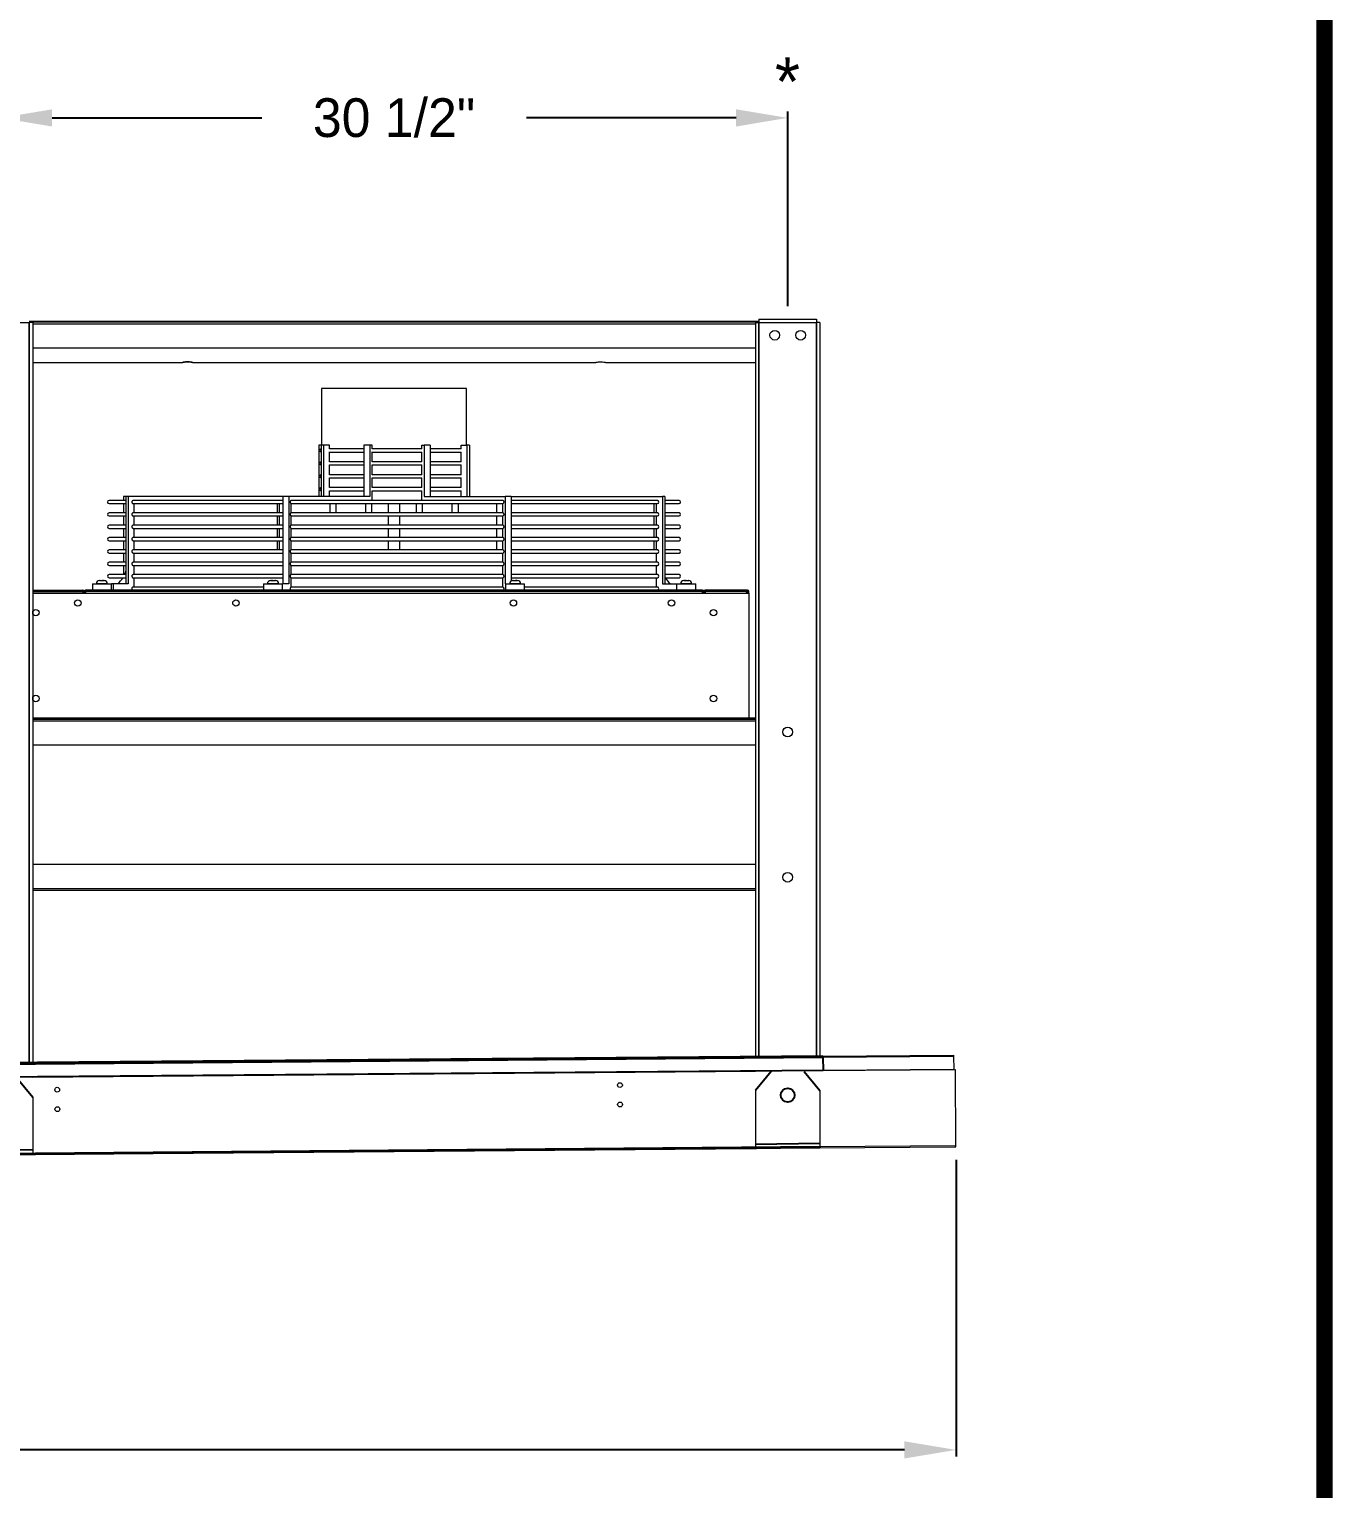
# Model space of a CAD drawing. Extents: x 6 to 271, y -23 to 146.
# Drawn here: x 216.8 to 267.3, y 36.9 to 93.5 of the extents above; entities that cross this region are included whole.
import ezdxf
from ezdxf.enums import TextEntityAlignment as Align

# ---------------------------------------------------------------- set-up
doc = ezdxf.new("R2010")
doc.units = 0
doc.header["$MEASUREMENT"] = 0
doc.layers.get('0').update_dxf_attribs({"linetype": 'CONTINUOUS'})
doc.layers.get('Defpoints').update_dxf_attribs({"linetype": 'CONTINUOUS'})
doc.dimstyles.get("Standard").update_dxf_attribs({"dimtxt": 1.5, "dimasz": 2, "dimexe": 0.25, "dimexo": 0.5, "dimgap": 0.75, "dimtad": 0, "dimtih": 1, "dimtoh": 1, "dimdec": 4, "dimzin": 0, "dimdsep": 46, "dimlunit": 5, "dimtxsty": 'STANDARD', "dimcen": 0.125, "dimclrd": 1, "dimclre": 1, "dimclrt": 1, "dimadec": 0, "dimazin": 0, "dimtfac": 1, "dimtdec": 4, "dimtofl": 0, "dimtmove": 0, "dimatfit": 3, "dimfxl": 1, "dimfrac": 2, "dimtolj": 1, "dimtzin": 0, "dimarcsym": 0})

# ---------------------------------------------------------------- blocks, each defined once
blk = doc.blocks.new('*D32')
at = {"color": 7, "lineweight": -2}
for p, q in [((215.707, 82.761), (215.707, 90.306)), ((217.707, 90.056), (225.832, 90.056)), ((244.207, 90.056), (236.082, 90.056)), ((246.207, 82.761), (246.207, 90.306))]:
    blk.add_line(p, q, dxfattribs=at)
at = {"color": 7}
for points in [[(217.707, 90.389), (217.707, 89.722), (215.707, 90.056)], [(244.207, 90.389), (244.207, 89.722), (246.207, 90.056)]]:
    blk.add_solid(points, dxfattribs=at)
at = {"layer": 'Defpoints', "color": 0}
for p in [(246.207, 90.056), (215.707, 82.261), (246.207, 82.261)]:
    blk.add_point(p, dxfattribs=at)
at = {"color": 7, "insert": (230.957, 90.056), "char_height": 1.5, "attachment_point": 5}
blk.add_mtext('\\A1;30 1/2"', dxfattribs=at)
blk = doc.blocks.new('*D34')
at = {"color": 7, "lineweight": -2}
for p, q in [((252.728, 49.69), (252.728, 38.199)), ((117.732, 48.574), (117.732, 38.199)), ((119.732, 38.449), (182.23, 38.449)), ((250.728, 38.449), (188.23, 38.449))]:
    blk.add_line(p, q, dxfattribs=at)
at = {"color": 7}
for points in [[(119.732, 38.783), (119.732, 38.116), (117.732, 38.449)], [(250.728, 38.783), (250.728, 38.116), (252.728, 38.449)]]:
    blk.add_solid(points, dxfattribs=at)
at = {"layer": 'Defpoints', "color": 0}
for p in [(252.728, 50.19), (117.732, 49.074), (252.728, 38.449)]:
    blk.add_point(p, dxfattribs=at)
at = {"color": 7, "insert": (185.23, 38.449), "char_height": 1.5, "attachment_point": 5}
blk.add_mtext('\\A1;135"', dxfattribs=at)

msp = doc.modelspace()

# ---------------------------------------------------------------- linework, layer by layer
at = {"color": 0, "linetype": 'Continuous', "lineweight": 15}
for p, q in [((214.5926, 82.12577), (216.8216, 82.12577)), ((216.8216, 82.17748), (245.0926, 82.17748)), ((216.8216, 82.12577), (216.8216, 82.12677)), ((216.8226, 82.12577), (216.8216, 82.12577)), ((216.8216, 53.45007), (216.8216, 82.12577)), ((216.9571, 82.12577), (216.8226, 82.12577)), ((216.8226, 82.12577), (216.8226, 53.45008)), ((216.9571, 82.12577), (216.9571, 53.45119)), ((216.9571, 82.07277), (244.9571, 82.07277)), ((244.9571, 82.12577), (245.0916, 82.12577)), ((244.9571, 82.12577), (244.9571, 53.68261)), ((245.0916, 82.12577), (245.0916, 53.68372)), ((245.0926, 82.12577), (245.0916, 82.12577)), ((245.0926, 82.26127), (245.0926, 82.12677)), ((245.0926, 82.26127), (247.3216, 82.26127)), ((245.0926, 82.12677), (247.3216, 82.12677)), ((245.0926, 82.12577), (245.0926, 82.12677)), ((245.0926, 82.12577), (247.3216, 82.12577)), ((245.0926, 53.68373), (245.0926, 82.12577)), ((247.3216, 82.26127), (247.3216, 82.12677)), ((247.3216, 82.12577), (247.3216, 82.12677)), ((247.3216, 53.70215), (247.3216, 82.12577)), ((247.3226, 82.12577), (247.3216, 82.12577)), ((247.4571, 82.12577), (247.3226, 82.12577)), ((247.3226, 82.12577), (247.3226, 53.70216)), ((247.4571, 82.12577), (247.4571, 53.70327)), ((216.9571, 81.14402), (244.9571, 81.14402)), ((216.9571, 80.58194), (222.7696, 80.58194)), ((223.1446, 80.58194), (238.7696, 80.58194)), ((239.14459, 80.58194), (244.9571, 80.58194)), ((232.03339, 79.57227), (228.1446, 79.57227)), ((233.7696, 79.57227), (232.03339, 79.57227)), ((228.03988, 77.38127), (228.03988, 75.38627)), ((228.13326, 77.38127), (228.03988, 77.38127)), ((228.22663, 77.38127), (228.13326, 77.38127)), ((228.13326, 77.38127), (228.13326, 75.38627)), ((228.22663, 77.38127), (228.22663, 75.38627)), ((228.45206, 77.38127), (228.22663, 77.38127)), ((228.45206, 77.23045), (228.45206, 77.38127)), ((229.78743, 77.23139), (228.45206, 77.23139)), ((228.45206, 76.73045), (228.45206, 77.11232)), ((228.45206, 77.11139), (229.78743, 77.11139)), ((230.01285, 77.38127), (229.78743, 77.38127)), ((229.78743, 77.38127), (229.78743, 75.38627)), ((230.01285, 77.38127), (230.01285, 75.38627)), ((230.10623, 77.38127), (230.01285, 77.38127)), ((230.10623, 77.23045), (230.10623, 77.38127)), ((232.03339, 77.23139), (230.10623, 77.23139)), ((230.10623, 76.73045), (230.10623, 77.11232)), ((230.10623, 77.11139), (232.03339, 77.11139)), ((232.03339, 77.23139), (232.03339, 77.38127)), ((232.03339, 77.38127), (232.12677, 77.38127)), ((232.03339, 76.73138), (232.03339, 77.11139)), ((232.12677, 77.38127), (232.12677, 75.38627)), ((232.3522, 77.38127), (232.12677, 77.38127)), ((232.3522, 77.38127), (232.3522, 75.38627)), ((233.55551, 77.23139), (232.3522, 77.23139)), ((232.3522, 77.11139), (233.55551, 77.11139)), ((233.55551, 77.23139), (233.55551, 77.38127)), ((233.55551, 77.38127), (233.78094, 77.38127)), ((233.55551, 76.73138), (233.55551, 77.11139)), ((233.78094, 77.38127), (233.78094, 75.38627)), ((233.87431, 77.38127), (233.78094, 77.38127)), ((233.87431, 77.38127), (233.87431, 75.38627)), ((229.78743, 76.73138), (228.45206, 76.73138)), ((228.45206, 76.23045), (228.45206, 76.61232)), ((228.45206, 76.61138), (229.78743, 76.61138)), ((232.03339, 76.73138), (230.10623, 76.73138)), ((230.10623, 76.23045), (230.10623, 76.61232)), ((230.10623, 76.61138), (232.03339, 76.61138)), ((232.03339, 76.23138), (232.03339, 76.61138)), ((233.55551, 76.73138), (232.3522, 76.73138)), ((232.3522, 76.61138), (233.55551, 76.61138)), ((233.55551, 76.23138), (233.55551, 76.61138)), ((229.78743, 76.23138), (228.45206, 76.23138)), ((228.45206, 75.73045), (228.45206, 76.11232)), ((228.45206, 76.11138), (229.78743, 76.11138)), ((232.03339, 76.23138), (230.10623, 76.23138)), ((230.10623, 75.73045), (230.10623, 76.11232)), ((230.10623, 76.11138), (232.03339, 76.11138)), ((232.03339, 75.73139), (232.03339, 76.11138)), ((233.55551, 76.23138), (232.3522, 76.23138)), ((232.3522, 76.11138), (233.55551, 76.11138)), ((233.55551, 75.73139), (233.55551, 76.11138)), ((220.56345, 75.23138), (219.91698, 75.23138)), ((220.47008, 75.38627), (220.47008, 75.23138)), ((220.56345, 75.38627), (220.47008, 75.38627)), ((220.65683, 75.38627), (220.56345, 75.38627)), ((220.56345, 75.38627), (220.56345, 72.00527)), ((220.65683, 75.38627), (220.65683, 72.00527)), ((226.65191, 75.38627), (220.65683, 75.38627)), ((226.65191, 75.23138), (220.8533, 75.23138)), ((226.87733, 75.38627), (226.65191, 75.38627)), ((226.65191, 75.38627), (226.65191, 72.00527)), ((226.87733, 75.38627), (226.87733, 72.00527)), ((230.01285, 75.38627), (226.87733, 75.38627)), ((235.18197, 75.23138), (226.95881, 75.23138)), ((229.78743, 75.73139), (228.45206, 75.73139)), ((228.45206, 75.38627), (228.45206, 75.61232)), ((228.45206, 75.61138), (229.78743, 75.61138)), ((232.03339, 75.73139), (230.10623, 75.73139)), ((230.10623, 75.23138), (230.10623, 75.61232)), ((230.10623, 75.61138), (232.03339, 75.61138)), ((232.03339, 75.23138), (232.03339, 75.61138)), ((232.12677, 75.38627), (235.26229, 75.38627)), ((233.55551, 75.73139), (232.3522, 75.73139)), ((232.3522, 75.61138), (233.55551, 75.61138)), ((233.55551, 75.38627), (233.55551, 75.61138)), ((235.26229, 75.38627), (235.26229, 72.00527)), ((235.48771, 75.38627), (235.26229, 75.38627)), ((235.48771, 75.38627), (235.48771, 72.11336)), ((235.48771, 75.38627), (241.35074, 75.38627)), ((241.15683, 75.23138), (235.48771, 75.23138)), ((241.35074, 75.38627), (241.35074, 72.00527)), ((241.44412, 75.38627), (241.35074, 75.38627)), ((241.44412, 75.38627), (241.44412, 72.00527)), ((241.99721, 75.23138), (241.44412, 75.23138)), ((219.91698, 75.11138), (220.56345, 75.11138)), ((220.56345, 74.75272), (219.91698, 74.75272)), ((220.47008, 75.11138), (220.47008, 74.75272)), ((220.85323, 75.11138), (226.65191, 75.11138)), ((226.65191, 74.75272), (220.8533, 74.75272)), ((220.88225, 74.75272), (220.88225, 75.11138)), ((226.42648, 75.11138), (226.42648, 74.75272)), ((226.51986, 74.75272), (226.51986, 75.11138)), ((226.95869, 75.11138), (235.18197, 75.11138)), ((235.18197, 74.75272), (226.95881, 74.75272)), ((226.97071, 74.75272), (226.97071, 75.11138)), ((234.94349, 74.75272), (234.94349, 75.11138)), ((235.16891, 74.75272), (235.16891, 75.11138)), ((235.48771, 75.11138), (241.15683, 75.11138)), ((241.15683, 74.75272), (235.48771, 74.75272)), ((241.03194, 74.75272), (241.03194, 75.11138)), ((241.12531, 74.75272), (241.12531, 75.11138)), ((241.44412, 75.11138), (241.99721, 75.11138)), ((241.99721, 74.75272), (241.44412, 74.75272)), ((219.91698, 74.63272), (220.56345, 74.63272)), ((220.56345, 74.27405), (219.91698, 74.27405)), ((219.91698, 74.15405), (220.56345, 74.15405)), ((220.47008, 74.63272), (220.47008, 74.27405)), ((220.47008, 74.15405), (220.47008, 73.79539)), ((220.85323, 74.63272), (226.65191, 74.63272)), ((220.85323, 74.15405), (226.65191, 74.15405)), ((226.65191, 74.27405), (220.8533, 74.27405)), ((220.88225, 74.27405), (220.88225, 74.63272)), ((220.88225, 73.79539), (220.88225, 74.15405)), ((226.42648, 74.63272), (226.42648, 74.27405)), ((226.42648, 74.15405), (226.42648, 73.79539)), ((226.51986, 74.27405), (226.51986, 74.63272)), ((226.51986, 73.79539), (226.51986, 74.15405)), ((226.95869, 74.63272), (235.18197, 74.63272)), ((226.95869, 74.15405), (235.18197, 74.15405)), ((235.18197, 74.27405), (226.95882, 74.27405)), ((226.97071, 74.27405), (226.97071, 74.63272)), ((226.97071, 73.79539), (226.97071, 74.15405)), ((234.94349, 74.27405), (234.94349, 74.63272)), ((234.94349, 73.79539), (234.94349, 74.15405)), ((235.16891, 74.27405), (235.16891, 74.63272)), ((235.16891, 73.79539), (235.16891, 74.15405)), ((235.48771, 74.63272), (241.15683, 74.63272)), ((241.15683, 74.27405), (235.48771, 74.27405)), ((235.48771, 74.15405), (241.15683, 74.15405)), ((241.03194, 74.27405), (241.03194, 74.63272)), ((241.03194, 73.79539), (241.03194, 74.15405)), ((241.12531, 74.27405), (241.12531, 74.63272)), ((241.12531, 73.79539), (241.12531, 74.15405)), ((241.44412, 74.63272), (241.99721, 74.63272)), ((241.99721, 74.27405), (241.44412, 74.27405)), ((241.44412, 74.15405), (241.99721, 74.15405)), ((220.56345, 73.79539), (219.91698, 73.79539)), ((219.91698, 73.67539), (220.56345, 73.67539)), ((220.47008, 73.67539), (220.47008, 73.31672)), ((220.85323, 73.67539), (226.65191, 73.67539)), ((226.65191, 73.79539), (220.8533, 73.79539)), ((220.88225, 73.31672), (220.88225, 73.67539)), ((226.42648, 73.67539), (226.42648, 73.31672)), ((226.51986, 73.31672), (226.51986, 73.67539)), ((226.95869, 73.67539), (235.18197, 73.67539)), ((235.18197, 73.79539), (226.95882, 73.79539)), ((226.97071, 73.31672), (226.97071, 73.67539)), ((234.94349, 73.31672), (234.94349, 73.67539)), ((235.16891, 73.31672), (235.16891, 73.67539)), ((241.15683, 73.79539), (235.48771, 73.79539)), ((235.48771, 73.67539), (241.15683, 73.67539)), ((241.03194, 73.31672), (241.03194, 73.67539)), ((241.12531, 73.31672), (241.12531, 73.67539)), ((241.99721, 73.79539), (241.44412, 73.79539)), ((241.44412, 73.67539), (241.99721, 73.67539)), ((220.56345, 73.31672), (219.91698, 73.31672)), ((219.91698, 73.19672), (220.56345, 73.19672)), ((220.47008, 73.19672), (220.47008, 72.83806)), ((220.85323, 73.19672), (226.65191, 73.19672)), ((226.65191, 73.31672), (220.8533, 73.31672)), ((220.88225, 72.83806), (220.88225, 73.19672)), ((226.95869, 73.19672), (235.18197, 73.19672)), ((235.18197, 73.31672), (226.95882, 73.31672)), ((226.97071, 72.83806), (226.97071, 73.19672)), ((235.16891, 72.83806), (235.16891, 73.19672)), ((241.15683, 73.31672), (235.48771, 73.31672)), ((235.48771, 73.19672), (241.15683, 73.19672)), ((241.12531, 72.83806), (241.12531, 73.19672)), ((241.99721, 73.31672), (241.44412, 73.31672)), ((241.44412, 73.19672), (241.99721, 73.19672)), ((220.56345, 72.83806), (219.91698, 72.83806)), ((219.91698, 72.71806), (220.56345, 72.71806)), ((220.47008, 72.71806), (220.47008, 72.35939)), ((220.85323, 72.71806), (226.65191, 72.71806)), ((226.65191, 72.83806), (220.8533, 72.83806)), ((220.88225, 72.35939), (220.88225, 72.71806)), ((226.95869, 72.71806), (235.18197, 72.71806)), ((235.18197, 72.83806), (226.95881, 72.83806)), ((226.97071, 72.35939), (226.97071, 72.71806)), ((235.16891, 72.35939), (235.16891, 72.71806)), ((241.15683, 72.83806), (235.48771, 72.83806)), ((235.48771, 72.71806), (241.15683, 72.71806)), ((241.12531, 72.35939), (241.12531, 72.71806)), ((241.99721, 72.83806), (241.44412, 72.83806)), ((241.44412, 72.71806), (241.99721, 72.71806)), ((219.27057, 72.00527), (219.29866, 72.00527)), ((219.29866, 72.00527), (220.00857, 72.00527)), ((219.85832, 72.00627), (219.42082, 72.00627)), ((219.54482, 72.13027), (219.54498, 72.13027)), ((219.5477, 72.13027), (219.54498, 72.13027)), ((219.5477, 72.13027), (219.55821, 72.13027)), ((219.56889, 72.13027), (219.55821, 72.13027)), ((219.56889, 72.13027), (219.64493, 72.13027)), ((219.65649, 72.13027), (219.64493, 72.13027)), ((219.66277, 72.13027), (219.65649, 72.13027)), ((219.66277, 72.13027), (219.68813, 72.13027)), ((219.70267, 72.13027), (219.68813, 72.13027)), ((219.70267, 72.13027), (219.73432, 72.13027)), ((220.56345, 72.35939), (219.91698, 72.35939)), ((219.91698, 72.23939), (220.56345, 72.23939)), ((220.07386, 72.00527), (220.00857, 72.00527)), ((220.07386, 72.00527), (220.07386, 71.76127)), ((220.65683, 72.00527), (220.07386, 72.00527)), ((220.85323, 72.23939), (226.65191, 72.23939)), ((226.65191, 72.35939), (220.8533, 72.35939)), ((225.90023, 71.88072), (220.8533, 71.88072)), ((220.88225, 71.88072), (220.88225, 72.23939)), ((225.90023, 72.00527), (225.92831, 72.00527)), ((225.92831, 72.00527), (226.63823, 72.00527)), ((226.48798, 72.00627), (226.05047, 72.00627)), ((226.17447, 72.13027), (226.20613, 72.13027)), ((226.22067, 72.13027), (226.20613, 72.13027)), ((226.22067, 72.13027), (226.24603, 72.13027)), ((226.25231, 72.13027), (226.24603, 72.13027)), ((226.26387, 72.13027), (226.25231, 72.13027)), ((226.26387, 72.13027), (226.33991, 72.13027)), ((226.35058, 72.13027), (226.33991, 72.13027)), ((226.35058, 72.13027), (226.36109, 72.13027)), ((226.36382, 72.13027), (226.36109, 72.13027)), ((226.36382, 72.13027), (226.36397, 72.13027)), ((226.87733, 72.00527), (226.63823, 72.00527)), ((226.95869, 72.23939), (235.18197, 72.23939)), ((235.18197, 72.35939), (226.95881, 72.35939)), ((235.18197, 71.88072), (226.95881, 71.88072)), ((226.97071, 71.88072), (226.97071, 72.23939)), ((235.16891, 71.88072), (235.16891, 72.23939)), ((235.26229, 72.00527), (235.27597, 72.00527)), ((235.27597, 72.00527), (235.30406, 72.00527)), ((235.30406, 72.00527), (236.01397, 72.00527)), ((235.44287, 72.00627), (235.42622, 72.00627)), ((235.86372, 72.00627), (235.44287, 72.00627)), ((241.15683, 72.35939), (235.48771, 72.35939)), ((235.48771, 72.23939), (241.15683, 72.23939)), ((235.55022, 72.13027), (235.55037, 72.13027)), ((235.5531, 72.13027), (235.55037, 72.13027)), ((235.5531, 72.13027), (235.56361, 72.13027)), ((235.57429, 72.13027), (235.56361, 72.13027)), ((235.57429, 72.13027), (235.65033, 72.13027)), ((235.66188, 72.13027), (235.65033, 72.13027)), ((235.66816, 72.13027), (235.66188, 72.13027)), ((235.66816, 72.13027), (235.69353, 72.13027)), ((235.70807, 72.13027), (235.69353, 72.13027)), ((235.70807, 72.13027), (235.73972, 72.13027)), ((241.15683, 71.88072), (236.01397, 71.88072)), ((241.12531, 71.88072), (241.12531, 72.23939)), ((241.35074, 72.00527), (241.90562, 72.00527)), ((241.99721, 72.35939), (241.44412, 72.35939)), ((241.44412, 72.23939), (241.99721, 72.23939)), ((241.90562, 72.00527), (241.93371, 72.00527)), ((241.93371, 72.00527), (242.64362, 72.00527)), ((242.19091, 72.00627), (242.05587, 72.00627)), ((242.17987, 72.13027), (242.21152, 72.13027)), ((242.49337, 72.00627), (242.19091, 72.00627)), ((242.22606, 72.13027), (242.21152, 72.13027)), ((242.22606, 72.13027), (242.25143, 72.13027)), ((242.25771, 72.13027), (242.25143, 72.13027)), ((242.26926, 72.13027), (242.25771, 72.13027)), ((242.26926, 72.13027), (242.3453, 72.13027)), ((242.35598, 72.13027), (242.3453, 72.13027)), ((242.35598, 72.13027), (242.36649, 72.13027)), ((242.36922, 72.13027), (242.36649, 72.13027)), ((242.36922, 72.13027), (242.36937, 72.13027)), ((216.9571, 71.76127), (218.9061, 71.76127)), ((216.9571, 71.71027), (218.9061, 71.71027)), ((216.9571, 71.63627), (244.7071, 71.63627)), ((218.9061, 71.76127), (218.9061, 71.71027)), ((218.9061, 71.71027), (218.9061, 71.63627)), ((218.9571, 71.71027), (218.9071, 71.71027)), ((218.9071, 71.71027), (218.9071, 71.63627)), ((218.9571, 71.71247), (218.9571, 71.63627)), ((219.0049, 71.71247), (218.9571, 71.71247)), ((219.0049, 71.71247), (219.0049, 71.63627)), ((242.9083, 71.76127), (219.0059, 71.76127)), ((219.0059, 71.76127), (219.0059, 71.71247)), ((242.9083, 71.71247), (219.0059, 71.71247)), ((219.0059, 71.71247), (219.0059, 71.63627)), ((242.9083, 71.76127), (242.9083, 71.71247)), ((242.9083, 71.71247), (242.9083, 71.63627)), ((242.9093, 71.71247), (242.9571, 71.71247)), ((242.9093, 71.63627), (242.9093, 71.71247)), ((242.9571, 71.63627), (242.9571, 71.71247)), ((243.0071, 71.71027), (242.9571, 71.71027)), ((243.0071, 71.71027), (243.0071, 71.63627)), ((243.0081, 71.71027), (243.0081, 71.76127)), ((244.6561, 71.76127), (243.0081, 71.76127)), ((243.0081, 71.63627), (243.0081, 71.71027)), ((244.6551, 71.71027), (243.0081, 71.71027)), ((244.6551, 71.71027), (244.5811, 71.63627)), ((244.5831, 71.63627), (244.6561, 71.70927)), ((244.6561, 71.71127), (244.6561, 71.76127)), ((244.6561, 71.70927), (244.6561, 71.63627)), ((244.7071, 71.71027), (244.6571, 71.71027)), ((244.7071, 71.63627), (244.7071, 71.71027)), ((244.7071, 71.63627), (244.7071, 66.81227)), ((216.9571, 66.81227), (244.7071, 66.81227)), ((216.9571, 66.81127), (244.7071, 66.81127)), ((216.9571, 66.76127), (244.9571, 66.76127)), ((244.7071, 66.81227), (244.7071, 66.81127)), ((244.7071, 66.81127), (244.7071, 66.76127)), ((244.7081, 66.81127), (244.7081, 66.76127)), ((244.7081, 66.81127), (244.9571, 66.81127)), ((216.9571, 66.69777), (244.9571, 66.69777)), ((216.9571, 65.76127), (244.9571, 65.76127)), ((216.9571, 61.13627), (244.9571, 61.13627)), ((216.9571, 60.19977), (244.9571, 60.19977)), ((216.9571, 60.13627), (244.9571, 60.13627)), ((247.57332, 53.70423), (252.63565, 53.74607)), ((252.63565, 53.74607), (252.63601, 53.70188)), ((217.07436, 53.45216), (244.82341, 53.6815)), ((217.07472, 53.40797), (244.82378, 53.63731)), ((247.4571, 53.14662), (252.70274, 53.18997)), ((247.57368, 53.66004), (252.63601, 53.70188)), ((252.64024, 53.19016), (247.57791, 53.14832)), ((252.63601, 53.70188), (252.64024, 53.19016)), ((252.72711, 50.24107), (252.70274, 53.18997)), ((216.9571, 52.89454), (244.9571, 53.12595)), ((244.82801, 53.1256), (217.07895, 52.89626)), ((216.9571, 52.11776), (216.9571, 49.94509)), ((244.9571, 52.36983), (244.9571, 50.15618)), ((247.4571, 52.36983), (247.4571, 50.19716)), ((216.9571, 49.94544), (244.9571, 50.17685)), ((216.9571, 49.89444), (244.9571, 50.12585)), ((247.4571, 50.19752), (252.72711, 50.24107)), ((247.4571, 50.14651), (252.67654, 50.18965)), ((252.67654, 50.18965), (252.72754, 50.19007))]:
    msp.add_line(p, q, dxfattribs=at)
at = {"color": 0}
for p, q in [((247.57332, 53.70423), (123.82755, 52.6815)), ((123.82791, 52.63731), (247.57368, 53.66004)), ((247.57368, 53.66004), (247.57791, 53.14832)), ((247.57791, 53.14832), (123.83214, 52.1256)), ((216.34655, 52.86351), (216.9571, 52.11776)), ((245.56764, 53.11558), (244.9571, 52.36983)), ((246.84655, 53.11558), (247.4571, 52.36983)), ((123.9571, 49.17682), (247.4571, 50.19752)), ((247.45752, 50.14652), (123.9571, 49.12582)), ((216.9571, 50.07009), (214.4571, 50.0291)), ((247.4571, 50.32216), (244.9571, 50.28118)), ((244.9571, 50.15618), (244.9571, 50.10517)), ((247.4571, 50.19752), (247.45752, 50.14652))]:
    msp.add_line(p, q, dxfattribs=at)
at = {"color": 0, "const_width": 0.63999}
msp.add_lwpolyline([(11.00839, -18.24898), (267.00583, -18.24898), (267.00583, 141.74942), (11.00839, 141.74942), (11.00839, -18.24898)], dxfattribs=at)
at = {"color": 0, "linetype": 'Continuous', "lineweight": 15, "flags": 128}
for points in [[(222.7696, 80.58194), (222.77719, 80.588), (222.79936, 80.59356), (222.83431, 80.59819), (222.87921, 80.60149), (222.93041, 80.60322), (222.98378, 80.60322), (223.03499, 80.60149), (223.07988, 80.59819), (223.11483, 80.59356), (223.137, 80.588), (223.1446, 80.58194)], [(223.1446, 80.58194), (223.13693, 80.58799), (223.11473, 80.59355), (223.07978, 80.59816), (223.03491, 80.60146), (222.98376, 80.60318), (222.93044, 80.60318), (222.87928, 80.60146), (222.83441, 80.59816), (222.79946, 80.59355), (222.77726, 80.58799), (222.7696, 80.58194)], [(238.7696, 80.58194), (238.77719, 80.588), (238.79936, 80.59356), (238.83431, 80.59819), (238.87921, 80.60149), (238.93041, 80.60322), (238.98378, 80.60322), (239.03499, 80.60149), (239.07988, 80.59819), (239.11483, 80.59356), (239.137, 80.588), (239.14459, 80.58194)], [(239.14459, 80.58194), (239.13694, 80.58799), (239.13182, 80.58971)], [(235.18197, 75.23138), (235.18202, 75.23138), (235.1913, 75.22621), (235.19898, 75.21168), (235.20376, 75.19028), (235.20482, 75.16565), (235.20199, 75.14201), (235.19574, 75.12337), (235.18714, 75.11293), (235.18197, 75.11138)], [(235.18197, 74.75272), (235.18622, 74.75168), (235.19459, 74.74284), (235.201, 74.72627), (235.20448, 74.70451), (235.20448, 74.68093), (235.201, 74.65917), (235.19459, 74.64259), (235.18622, 74.63376), (235.18197, 74.63272)], [(235.18197, 74.27405), (235.18622, 74.27301), (235.19459, 74.26418), (235.201, 74.2476), (235.20448, 74.22584), (235.20448, 74.20226), (235.201, 74.18051), (235.19459, 74.16393), (235.18622, 74.15509), (235.18197, 74.15405)], [(235.18197, 73.79539), (235.18622, 73.79435), (235.19459, 73.78551), (235.201, 73.76894), (235.20448, 73.74718), (235.20448, 73.7236), (235.201, 73.70184), (235.19459, 73.68526), (235.18622, 73.67643), (235.18197, 73.67539)], [(235.18197, 73.31672), (235.18622, 73.31568), (235.19459, 73.30685), (235.201, 73.29027), (235.20448, 73.26851), (235.20448, 73.24493), (235.201, 73.22317), (235.19459, 73.2066), (235.18622, 73.19776), (235.18197, 73.19672)], [(220.56345, 72.50419), (220.5249, 72.38794), (220.51293, 72.35939)], [(235.18197, 72.83806), (235.18622, 72.83702), (235.19459, 72.82818), (235.201, 72.8116), (235.20448, 72.78985), (235.20448, 72.76627), (235.201, 72.74451), (235.19459, 72.72793), (235.18622, 72.71909), (235.18197, 72.71806)], [(235.18197, 72.35939), (235.18622, 72.35835), (235.19459, 72.34952), (235.201, 72.33294), (235.20448, 72.31118), (235.20448, 72.2876), (235.201, 72.26584), (235.19459, 72.24926), (235.18622, 72.24043), (235.18197, 72.23939)], [(235.18197, 71.88072), (235.18648, 71.87955), (235.19491, 71.87028), (235.20129, 71.85312), (235.2046, 71.83083), (235.20431, 71.80692), (235.20291, 71.79614)], [(252.72754, 50.19007), (252.72753, 50.19105), (252.7275, 50.19395), (252.72747, 50.19867), (252.72741, 50.20501), (252.72735, 50.21274), (252.72728, 50.22155), (252.7272, 50.23112), (252.72711, 50.24107)]]:
    msp.add_lwpolyline(points, dxfattribs=at)
at = {"color": 0, "linetype": 'Continuous', "lineweight": 15}
for centre, radius in [((245.7071, 81.63627), 0.1875), ((246.7071, 81.63627), 0.1875), ((218.7071, 71.26127), 0.125), ((224.8321, 71.26127), 0.125), ((235.5821, 71.26127), 0.125), ((241.7071, 71.26127), 0.125), ((217.0821, 70.88627), 0.125), ((243.3321, 70.88627), 0.125), ((217.0821, 67.56227), 0.125), ((243.3321, 67.56227), 0.125), ((246.2071, 66.26127), 0.1875), ((246.2071, 60.63627), 0.1875), ((239.70732, 52.58255), 0.09375), ((217.90806, 52.40238), 0.09375), ((217.91426, 51.65241), 0.09375), ((239.71352, 51.83258), 0.09375)]:
    msp.add_circle(centre, radius, dxfattribs=at)
at = {"color": 0}
msp.add_circle((246.2071, 52.19415), 0.26853, dxfattribs=at)
at = {"color": 0, "linetype": 'Continuous', "lineweight": 15}
for centre, radius, start, end in [((228.1446, 77.17138), 0.06, 100.892283, 259.107717), ((228.1446, 76.67138), 0.06, 100.892283, 259.107717), ((228.1446, 76.17138), 0.06, 100.892283, 259.107717), ((219.91698, 75.17138), 0.06, 90, 270), ((228.1446, 75.67138), 0.06, 100.892283, 259.107717), ((241.15366, 75.17138), 0.06008, 273.025613, 86.974387), ((241.99721, 75.17138), 0.06, 270, 90), ((219.91698, 74.69272), 0.06, 90, 270), ((241.15354, 74.69272), 0.06009, 273.142971, 86.857029), ((241.99721, 74.69272), 0.06, 270, 90), ((219.91698, 74.21405), 0.06, 90, 270), ((241.15354, 74.21405), 0.06009, 273.14141, 86.85859), ((241.99721, 74.21405), 0.06, 270, 90), ((219.91698, 73.73539), 0.06, 90, 270), ((241.15354, 73.73539), 0.06009, 273.142971, 86.857029), ((241.99721, 73.73539), 0.06, 270, 90), ((219.91698, 73.25672), 0.06, 90, 270), ((241.15354, 73.25672), 0.06009, 273.14141, 86.85859), ((241.99721, 73.25672), 0.06, 270, 90), ((219.91698, 72.77806), 0.06, 90, 270), ((241.15354, 72.77806), 0.06009, 273.142971, 86.857029), ((241.99721, 72.77806), 0.06, 270, 90), ((219.54482, 72.00627), 0.124, 90, 180), ((219.73432, 72.00627), 0.124, 0, 90), ((219.91698, 72.29939), 0.06, 90, 270), ((219.5968, 72.76027), 1, 310.97463, 328.608789), ((226.17448, 72.00627), 0.124, 90, 180), ((226.36398, 72.00627), 0.124, 0, 90), ((235.55022, 72.00627), 0.124, 90, 180), ((235.73972, 72.00627), 0.124, 0, 90), ((241.15354, 72.29939), 0.06009, 273.142971, 86.857029), ((241.15334, 71.82123), 0.0596, 335.107681, 86.642469), ((242.3174, 72.76027), 1, 211.391211, 229.02537), ((241.99721, 72.29939), 0.06, 270, 90), ((242.17987, 72.00627), 0.124, 90, 180), ((242.36937, 72.00627), 0.124, 0, 90), ((218.9061, 71.71027), 0.051, 0, 90), ((218.9061, 71.71027), 0.001, 0, 90), ((219.0059, 71.71247), 0.0488, 90, 180), ((219.0059, 71.71247), 0.001, 90, 180), ((242.9083, 71.71247), 0.0488, 0, 90), ((242.9083, 71.71247), 0.001, 0, 90), ((243.0081, 71.71027), 0.051, 90, 180), ((243.0081, 71.71027), 0.001, 90, 180), ((244.6561, 71.71027), 0.051, 0, 90), ((244.6561, 71.71027), 0.001, 0, 90), ((244.7081, 66.81227), 0.001, 180, 270), ((252.65094, 53.18988), 0.0107, 178.486995, 182.273767)]:
    msp.add_arc(centre, radius, start, end, dxfattribs=at)
for points in [[(245.0926, 82.13627), (216.8216, 82.13627)], [(216.9571, 80.58152), (222.7696, 80.58152)], [(223.1446, 80.58152), (238.7696, 80.58152)], [(239.14459, 80.58152), (244.9571, 80.58152)], [(228.1446, 79.57227), (228.1446, 77.38127)], [(233.7696, 77.38127), (233.7696, 79.57227)], [(228.46697, 75.11138), (228.46697, 74.75272)], [(228.71696, 74.75272), (228.71696, 75.11138)], [(229.85243, 75.11138), (229.85243, 74.75272)], [(230.10243, 74.75272), (230.10243, 75.11138)], [(230.7306, 75.11138), (230.7306, 74.75272)], [(231.1836, 74.75272), (231.1836, 75.11138)], [(231.81177, 75.11138), (231.81177, 74.75272)], [(232.06177, 74.75272), (232.06177, 75.11138)], [(233.19723, 75.11138), (233.19723, 74.75272)], [(233.44723, 74.75272), (233.44723, 75.11138)], [(230.7306, 74.63272), (230.7306, 74.27405)], [(230.7306, 74.15405), (230.7306, 73.79539)], [(231.1836, 74.27405), (231.1836, 74.63272)], [(231.1836, 73.79539), (231.1836, 74.15405)], [(230.7306, 73.67539), (230.7306, 73.31672)], [(231.1836, 73.31672), (231.1836, 73.67539)], [(219.27057, 72.00527), (219.27057, 71.76127)], [(219.42082, 72.00627), (219.42082, 72.00527)], [(219.54498, 72.13027), (219.541, 72.1302)], [(219.541, 72.1302), (219.5477, 72.13027)], [(219.55821, 72.13027), (219.56492, 72.1302)], [(219.56492, 72.1302), (219.56889, 72.13027)], [(219.64493, 72.13027), (219.64658, 72.1302)], [(219.64658, 72.1302), (219.66277, 72.13027)], [(219.68813, 72.13027), (219.70432, 72.1302)], [(219.70432, 72.1302), (219.70267, 72.13027)], [(219.85832, 72.00527), (219.85832, 72.00627)], [(220.00857, 71.76127), (220.00857, 72.00527)], [(225.90023, 72.00527), (225.90023, 71.76127)], [(226.05047, 72.00627), (226.05047, 72.00527)], [(226.20613, 72.13027), (226.20448, 72.1302)], [(226.20448, 72.1302), (226.22067, 72.13027)], [(226.24603, 72.13027), (226.26222, 72.1302)], [(226.26222, 72.1302), (226.26387, 72.13027)], [(226.33991, 72.13027), (226.34388, 72.1302)], [(226.34388, 72.1302), (226.35058, 72.13027)], [(226.36109, 72.13027), (226.3678, 72.1302)], [(226.3678, 72.1302), (226.36382, 72.13027)], [(226.48798, 72.00527), (226.48798, 72.00627)], [(226.63823, 71.76127), (226.63823, 72.00527)], [(235.27597, 72.00527), (235.27597, 71.76127)], [(235.42622, 72.00627), (235.42622, 72.00527)], [(235.55037, 72.13027), (235.5464, 72.1302)], [(235.5464, 72.1302), (235.5531, 72.13027)], [(235.56361, 72.13027), (235.57032, 72.1302)], [(235.57032, 72.1302), (235.57429, 72.13027)], [(235.65033, 72.13027), (235.65197, 72.1302)], [(235.65197, 72.1302), (235.66816, 72.13027)], [(235.69353, 72.13027), (235.70972, 72.1302)], [(235.70972, 72.1302), (235.70807, 72.13027)], [(235.86372, 72.00527), (235.86372, 72.00627)], [(236.01397, 71.76127), (236.01397, 72.00527)], [(241.90562, 72.00527), (241.90562, 71.76127)], [(242.05587, 72.00627), (242.05587, 72.00527)], [(242.21152, 72.13027), (242.20987, 72.1302)], [(242.20987, 72.1302), (242.22606, 72.13027)], [(242.25143, 72.13027), (242.26762, 72.1302)], [(242.26762, 72.1302), (242.26926, 72.13027)], [(242.3453, 72.13027), (242.34928, 72.1302)], [(242.34928, 72.1302), (242.35598, 72.13027)], [(242.36649, 72.13027), (242.3732, 72.1302)], [(242.3732, 72.1302), (242.36922, 72.13027)], [(242.49337, 72.00527), (242.49337, 72.00627)], [(242.64362, 71.76127), (242.64362, 72.00527)]]:
    msp.add_open_spline(points, degree=1, dxfattribs=at)
for points, knots in [([(220.85927, 75.23017), (220.85608, 75.23071), (220.84672, 75.23229), (220.83115, 75.22747), (220.81519, 75.21666), (220.8035, 75.20041), (220.79742, 75.18098), (220.79763, 75.16044), (220.80411, 75.14118), (220.81613, 75.12518), (220.83229, 75.1149), (220.84647, 75.11048), (220.85432, 75.11185), (220.85601, 75.11214)], [0, 0, 0, 0, 0.05278573, 0.15493337, 0.25708136, 0.35921466, 0.46132522, 0.56340869, 0.66548587, 0.76757717, 0.86968263, 0.97181429, 1, 1, 1, 1]), ([(226.96125, 75.23064), (226.96094, 75.23085), (226.95814, 75.23277), (226.95248, 75.22996), (226.9454, 75.22182), (226.93976, 75.20734), (226.93627, 75.18899), (226.9353, 75.1686), (226.93697, 75.14856), (226.94109, 75.131), (226.94719, 75.11833), (226.95345, 75.11162), (226.95744, 75.11207), (226.95884, 75.11223)], [0, 0, 0, 0, 0.01291758, 0.11640423, 0.21988361, 0.32335614, 0.42679932, 0.53022529, 0.63363382, 0.73704946, 0.84047647, 0.94392563, 1, 1, 1, 1]), ([(220.85927, 74.7515), (220.85608, 74.75204), (220.84672, 74.75362), (220.83115, 74.7488), (220.81519, 74.738), (220.8035, 74.72175), (220.79742, 74.70232), (220.79763, 74.68177), (220.8041, 74.66251), (220.81613, 74.64651), (220.83229, 74.63623), (220.84647, 74.63182), (220.85432, 74.63318), (220.85601, 74.63348)], [0, 0, 0, 0, 0.05278627, 0.15493513, 0.25708295, 0.35921609, 0.46132086, 0.56341012, 0.66548714, 0.76757368, 0.86968208, 0.97181358, 1, 1, 1, 1]), ([(226.96125, 74.75197), (226.96094, 74.75218), (226.95814, 74.7541), (226.95248, 74.75129), (226.9454, 74.74316), (226.93976, 74.72868), (226.93627, 74.71032), (226.9353, 74.68993), (226.93697, 74.66989), (226.94109, 74.65234), (226.94719, 74.63966), (226.95345, 74.63295), (226.95744, 74.63341), (226.95884, 74.63357)], [0, 0, 0, 0, 0.0129176, 0.1164044, 0.21988647, 0.32335494, 0.42680367, 0.53022381, 0.63363837, 0.73704904, 0.8404762, 0.9439255, 1, 1, 1, 1]), ([(220.85932, 74.2729), (220.85532, 74.27342), (220.84512, 74.27474), (220.82896, 74.26911), (220.81345, 74.25752), (220.8024, 74.24076), (220.79709, 74.22107), (220.79811, 74.20056), (220.80534, 74.18161), (220.81798, 74.16616), (220.83452, 74.15673), (220.84809, 74.15292), (220.85511, 74.15437), (220.85602, 74.15456)], [0, 0, 0, 0, 0.06581169, 0.16795577, 0.27008719, 0.37220463, 0.47430117, 0.57637215, 0.67843989, 0.78052174, 0.88262043, 0.98473453, 1, 1, 1, 1]), ([(226.96128, 74.27284), (226.95976, 74.27339), (226.95568, 74.27486), (226.94908, 74.26964), (226.94256, 74.25843), (226.93785, 74.24191), (226.93549, 74.22235), (226.93575, 74.20181), (226.93859, 74.18272), (226.9437, 74.16696), (226.95048, 74.15723), (226.95589, 74.15306), (226.95862, 74.15422), (226.95882, 74.1543)], [0, 0, 0, 0, 0.06116858, 0.16460927, 0.26805449, 0.37147735, 0.47487735, 0.57825486, 0.68162572, 0.78500464, 0.88841055, 0.99183681, 1, 1, 1, 1]), ([(220.85932, 73.79424), (220.85532, 73.79476), (220.84512, 73.79607), (220.82896, 73.79045), (220.81345, 73.77886), (220.8024, 73.7621), (220.79709, 73.7424), (220.79811, 73.72189), (220.80534, 73.70295), (220.81798, 73.68749), (220.83452, 73.67807), (220.84809, 73.67425), (220.85511, 73.67571), (220.85602, 73.6759)], [0, 0, 0, 0, 0.06581179, 0.16795765, 0.27008923, 0.37220684, 0.47429783, 0.57637491, 0.67844282, 0.78052039, 0.88261925, 0.98473451, 1, 1, 1, 1]), ([(226.96128, 73.79418), (226.95976, 73.79472), (226.95568, 73.7962), (226.94908, 73.79097), (226.94256, 73.77976), (226.93785, 73.76325), (226.93549, 73.74368), (226.93575, 73.72315), (226.93859, 73.70405), (226.9437, 73.68829), (226.95048, 73.67856), (226.95589, 73.67439), (226.95862, 73.67555), (226.95882, 73.67563)], [0, 0, 0, 0, 0.06116905, 0.16461122, 0.2680564, 0.37147922, 0.47487344, 0.57825692, 0.68162774, 0.78500661, 0.88840946, 0.99183682, 1, 1, 1, 1]), ([(220.85932, 73.31557), (220.85532, 73.31609), (220.84512, 73.31741), (220.82896, 73.31178), (220.81345, 73.30019), (220.8024, 73.28343), (220.79709, 73.26374), (220.79811, 73.24322), (220.80534, 73.22428), (220.81798, 73.20883), (220.83452, 73.1994), (220.84809, 73.19559), (220.85511, 73.19704), (220.85602, 73.19723)], [0, 0, 0, 0, 0.06581169, 0.16795577, 0.27008719, 0.37220463, 0.47430117, 0.57637215, 0.67843989, 0.78052174, 0.88262043, 0.98473453, 1, 1, 1, 1]), ([(226.96128, 73.31551), (226.95976, 73.31606), (226.95568, 73.31753), (226.94908, 73.3123), (226.94256, 73.30109), (226.93785, 73.28458), (226.93549, 73.26502), (226.93575, 73.24448), (226.93859, 73.22539), (226.9437, 73.20963), (226.95048, 73.19989), (226.95589, 73.19573), (226.95862, 73.19689), (226.95882, 73.19697)], [0, 0, 0, 0, 0.06116858, 0.16460927, 0.26805449, 0.37147735, 0.47487735, 0.57825486, 0.68162572, 0.78500464, 0.88841055, 0.99183681, 1, 1, 1, 1]), ([(220.85927, 72.83684), (220.85608, 72.83738), (220.84672, 72.83896), (220.83115, 72.83414), (220.81519, 72.82333), (220.8035, 72.80708), (220.79742, 72.78765), (220.79763, 72.76711), (220.8041, 72.74785), (220.81613, 72.73185), (220.83229, 72.72157), (220.84647, 72.71716), (220.85432, 72.71852), (220.85601, 72.71881)], [0, 0, 0, 0, 0.05278581, 0.15493497, 0.25707989, 0.35921802, 0.46132309, 0.56341266, 0.66548999, 0.76757683, 0.86968245, 0.97181425, 1, 1, 1, 1]), ([(226.96125, 72.83731), (226.96094, 72.83752), (226.95814, 72.83944), (226.95248, 72.83663), (226.9454, 72.82849), (226.93976, 72.81402), (226.93627, 72.79566), (226.9353, 72.77527), (226.93697, 72.75523), (226.94109, 72.73768), (226.94719, 72.725), (226.95345, 72.71829), (226.95744, 72.71874), (226.95884, 72.7189)], [0, 0, 0, 0, 0.0129176, 0.1164044, 0.21988647, 0.32335494, 0.42680367, 0.53022381, 0.63363837, 0.73704904, 0.8404762, 0.9439255, 1, 1, 1, 1]), ([(220.85933, 71.87959), (220.85525, 71.8801), (220.84495, 71.88139), (220.82873, 71.87567), (220.81327, 71.86401), (220.80228, 71.84719), (220.79711, 71.8275), (220.79786, 71.80975), (220.80136, 71.7998), (220.80265, 71.79614)], [0, 0, 0, 0, 0.105413716, 0.265762783, 0.426095689, 0.58641146, 0.746685715, 0.906927436, 1, 1, 1, 1]), ([(220.85927, 72.35818), (220.85608, 72.35871), (220.84672, 72.36029), (220.83115, 72.35547), (220.81519, 72.34467), (220.8035, 72.32842), (220.79742, 72.30899), (220.79763, 72.28845), (220.80411, 72.26918), (220.81613, 72.25319), (220.83229, 72.24291), (220.84647, 72.23849), (220.85432, 72.23985), (220.85601, 72.24015)], [0, 0, 0, 0, 0.05278574, 0.15493341, 0.25708142, 0.35921474, 0.4613225, 0.56340897, 0.66548617, 0.76757519, 0.86968223, 0.97181391, 1, 1, 1, 1]), ([(226.96125, 71.87951), (226.96018, 71.88003), (226.95657, 71.88178), (226.9503, 71.87757), (226.94355, 71.86743), (226.93848, 71.85161), (226.93574, 71.83247), (226.93544, 71.813), (226.93702, 71.80139), (226.93774, 71.79614)], [0, 0, 0, 0, 0.06751503, 0.22767735, 0.38785377, 0.54800064, 0.70810554, 0.86818075, 1, 1, 1, 1]), ([(226.96125, 72.35864), (226.96094, 72.35886), (226.95814, 72.36078), (226.95248, 72.35796), (226.9454, 72.34983), (226.93976, 72.33535), (226.93627, 72.31699), (226.9353, 72.2966), (226.93697, 72.27657), (226.94109, 72.25901), (226.94719, 72.24633), (226.95345, 72.23962), (226.95744, 72.24008), (226.95884, 72.24024)], [0, 0, 0, 0, 0.01291757, 0.11640421, 0.21988484, 0.32335523, 0.42680109, 0.53022704, 0.63363554, 0.7370486, 0.84047748, 0.94392559, 1, 1, 1, 1]), ([(244.6561, 71.76127), (244.65601, 71.7605), (244.65585, 71.75897), (244.6556, 71.74718), (244.65535, 71.73032), (244.65518, 71.71695), (244.6551, 71.71027)], [0, 0, 0, 0, 0.24999902, 0.50000402, 0.7499988, 1, 1, 1, 1]), ([(244.6561, 71.70927), (244.66278, 71.70935), (244.67615, 71.70952), (244.693, 71.70977), (244.7048, 71.71002), (244.70633, 71.71019), (244.7071, 71.71027)], [0, 0, 0, 0, 0.25002421, 0.49999545, 0.75000758, 1, 1, 1, 1])]:
    msp.add_open_spline(points, degree=3, knots=knots, dxfattribs=at)

# ---------------------------------------------------------------- texts
at = {"color": 0}
msp.add_text('*', height=1.87063, dxfattribs=at).set_placement((246.19906, 90.52788), align=Align.CENTER)

# ---------------------------------------------------------------- dimensions: what is measured, and where the dimension line sits
for base, p1, p2, picture, middle in [((246.2071, 90.05566), (215.7071, 82.26127), (246.2071, 82.26127), '*D32', (230.9571, 90.05566)), ((252.72754, 38.44944), (117.73215, 49.07437), (252.72754, 50.19007), '*D34', (185.22984, 38.44944))]:
    dim = msp.add_linear_dim(base=base, p1=p1, p2=p2, dimstyle='Standard', override={"dimpost": '"', "dimclrd": 7, "dimclre": 7, "dimclrt": 7}, dxfattribs=at)
    dim.commit()
    dim.dimension.update_dxf_attribs({"geometry": picture, "text_midpoint": middle})

doc.saveas('drawing.dxf')
